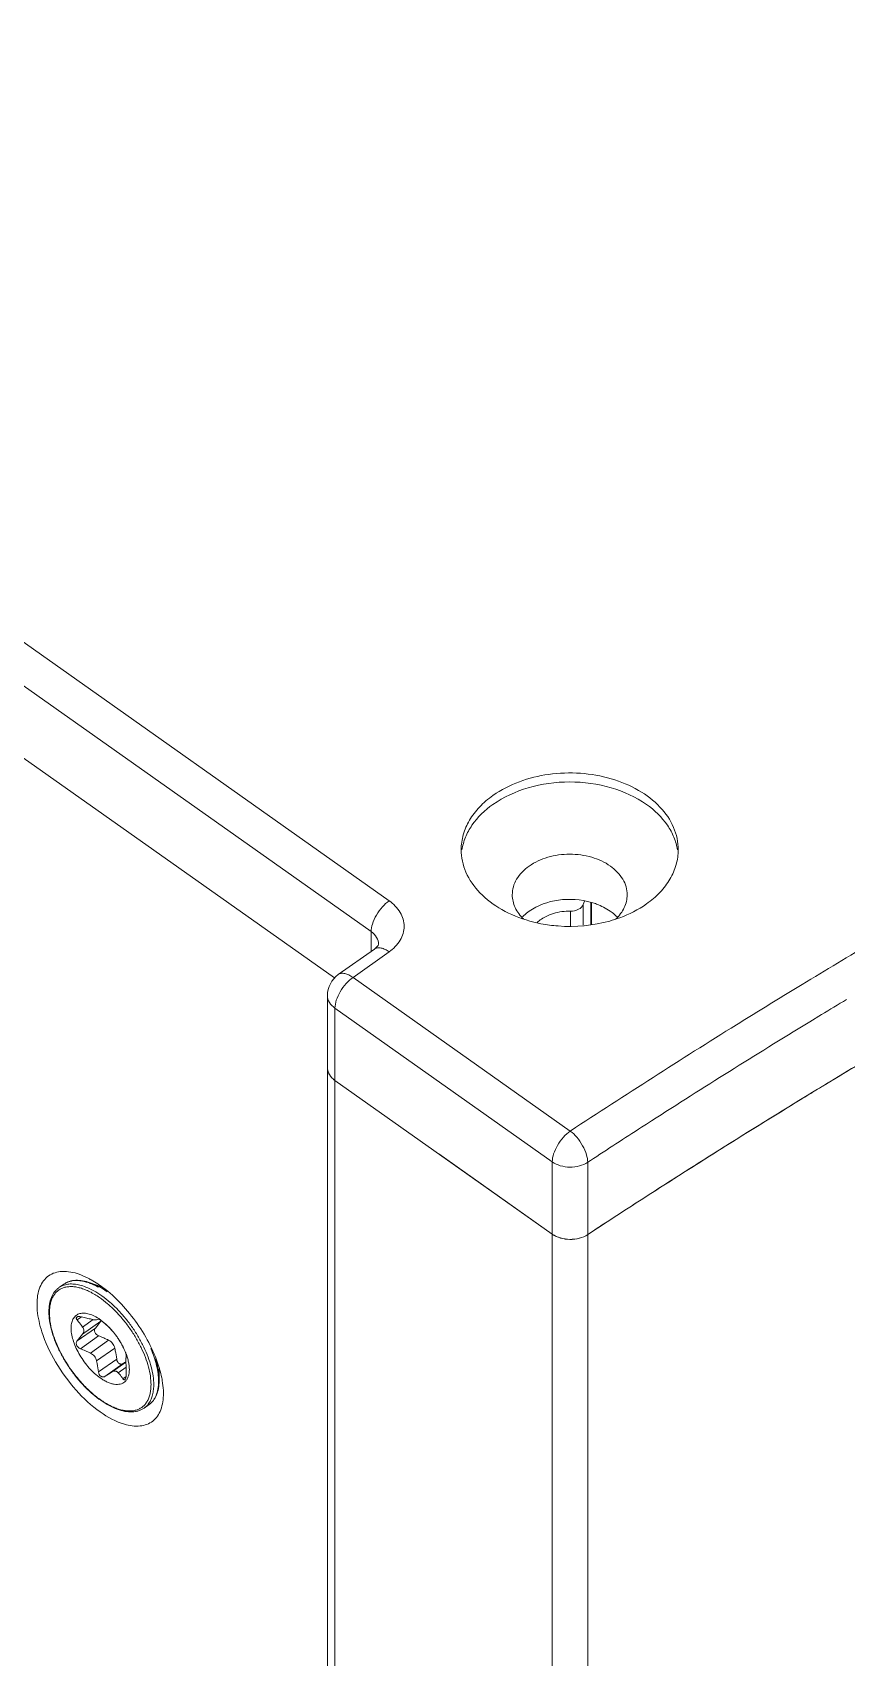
# Model space of a CAD drawing. Header units: millimetres. Extents: x 1177 to 2365, y 93 to 933.
# Drawn here: x 2135.8 to 2170.9, y 675.5 to 745.5 of the extents above; entities that cross this region are included whole.
import ezdxf

# ---------------------------------------------------------------- set-up
doc = ezdxf.new("R2010")
doc.units = ezdxf.units.MM
doc.header["$LTSCALE"] = 0.1
doc.layers.get('0').update_dxf_attribs({"lineweight": 13})

msp = doc.modelspace()

# ---------------------------------------------------------------- linework, layer by layer
for p, q in [((2098.265, 745.462), (2151.156, 708.061)), ((2150.379, 706.733), (2097.488, 744.134)), ((2097.488, 741.022), (2148.801, 704.738)), ((2148.801, 704.738), (2097.488, 741.022)), ((2159.568, 708.044), (2159.516, 707.904)), ((2159.516, 707.904), (2159.516, 707.01)), ((2159.848, 707.04), (2159.848, 707.98)), ((2159.867, 707.041), (2159.867, 707.976)), ((2158.972, 706.962), (2158.972, 707.616)), ((2150.379, 705.881), (2150.379, 706.733)), ((2150.523, 705.983), (2148.966, 704.882)), ((2151.156, 705.861), (2149.601, 704.761)), ((2150.701, 706.183), (2150.701, 706.187)), ((2149.601, 704.761), (2158.96, 698.143)), ((2168.948, 704.461), (2168.443, 704.153)), ((2148.501, 703.983), (2148.502, 463.873)), ((2148.823, 703.433), (2148.824, 463.323)), ((2158.183, 696.815), (2148.823, 703.433)), ((2168.776, 702.546), (2169.275, 702.85)), ((2169.275, 702.85), (2169.777, 703.156)), ((2148.823, 700.322), (2158.183, 693.703)), ((2158.184, 693.703), (2153.296, 697.16)), ((2158.183, 693.704), (2158.183, 696.815)), ((2159.709, 696.795), (2159.824, 696.87)), ((2159.709, 696.795), (2159.825, 696.869)), ((2159.709, 693.684), (2159.709, 696.795)), ((2158.186, 453.593), (2158.184, 693.703)), ((2159.709, 693.684), (2159.92, 693.822)), ((2159.709, 693.684), (2159.922, 693.82)), ((2159.914, 693.816), (2159.711, 693.683)), ((2159.918, 693.812), (2159.711, 693.683)), ((2159.712, 456.684), (2159.711, 693.683)), ((2138.768, 691.435), (2138.278, 691.608)), ((2136.937, 691.398), (2137.146, 691.546)), ((2137.906, 690.134), (2137.72, 690.003)), ((2137.72, 689.103), (2138.505, 689.657)), ((2137.954, 689.701), (2138.405, 690.02)), ((2138.739, 689.953), (2137.954, 689.398)), ((2138.739, 689.953), (2138.505, 689.657)), ((2138.637, 690.043), (2138.553, 690.012)), ((2138.917, 689.856), (2138.744, 689.995)), ((2137.954, 689.398), (2137.72, 689.103)), ((2138.642, 689.322), (2137.858, 688.767)), ((2138.291, 688.577), (2139.076, 689.132)), ((2139.338, 688.796), (2138.553, 688.241)), ((2138.637, 687.766), (2139.422, 688.321)), ((2139.697, 688.126), (2138.912, 687.572)), ((2139.226, 687.765), (2139.821, 688.185)), ((2139.829, 687.971), (2139.488, 687.731)), ((2139.692, 687.47), (2139.826, 687.565)), ((2141.25, 687.405), (2141.25, 687.897)), ((2140.605, 686.211), (2140.814, 686.359))]:
    msp.add_line(p, q)
msp.add_lwpolyline([(2150.701, 706.187), (2150.701, 706.185), (2150.681, 706.14), (2150.56, 706.01), (2150.523, 705.983)])
for centre, radius, start, end in [((2158.856, 713.054), 6.092, 254.33419, 259.0225), ((2158.524, 706.061), 1.453, 128.5733, 132.89453), ((2347.221, 411.505), 342.935, 120.72914, 121.32184), ((2149.601, 703.983), 1.1, 125.26392, 180.00002), ((2346.266, 413.076), 341.097, 121.42133, 121.88054), ((2349.743, 403.773), 346.648, 120.06413, 121.43659), ((2348.994, 408.116), 345.206, 121.06654, 121.27594), ((2344.903, 415.261), 338.521, 121.88001, 123.3175), ((2349.603, 404.004), 346.376, 120.65983, 121.2436), ((2348.417, 405.963), 344.086, 121.24395, 121.44039), ((2137.443, 689.372), 2.362, 68.7676, 69.50024), ((2137.427, 688.2), 2.226, 54.72969, 56.78791), ((2137.364, 688.11), 2.336, 53.77693, 54.73251), ((2138.509, 690.129), 0.29, 322.66885, 328.49543), ((2137.05, 687.715), 2.841, 48.17323, 48.90154), ((2136.626, 687.295), 3.438, 39.6176, 40.76571), ((2136.576, 687.254), 3.502, 37.45492, 39.61448), ((2136.56, 687.242), 3.523, 36.72752, 37.45589), ((2136.542, 687.228), 3.545, 33.7779, 36.7266), ((2136.559, 687.239), 3.525, 32.4194, 33.77958), ((2136.616, 687.275), 3.458, 30.01626, 32.42506), ((2136.673, 687.309), 3.391, 28.78759, 30.01566), ((2136.763, 687.357), 3.29, 26.94291, 28.79418), ((2136.838, 687.395), 3.205, 26.19395, 26.94096), ((2136.916, 687.434), 3.118, 24.7155, 26.19873), ((2174.846, 631.335), 66.789, 121.62892, 121.75371), ((2137.057, 687.498), 2.963, 22.33544, 24.7326), ((2137.24, 687.572), 2.766, 20.21579, 22.34684), ((2137.329, 687.605), 2.671, 19.90223, 20.20955), ((2166.526, 642.975), 52.453, 121.36299, 121.76583), ((2136.305, 686.451), 5.169, 16.17663, 17.7473), ((2139.044, 687.405), 2.206, 359.4516, 0.00093), ((2138.804, 687.216), 2.213, 359.18782, 0.00203), ((2139.003, 687.364), 2.223, 359.4516, 0.00093)]:
    msp.add_arc(centre, radius, start, end)
for points, knots in [([(2163.61, 710.261), (2163.61, 710.424), (2163.575, 710.753), (2163.366, 711.405), (2162.838, 712.168), (2161.894, 712.88), (2160.714, 713.369), (2159.389, 713.598), (2157.625, 713.54), (2156.326, 713.091), (2155.629, 712.599)], [0, 0, 0, 0, 0.049921, 0.100886, 0.208885, 0.328501, 0.459328, 0.597675, 0.738038, 1, 1, 1, 1]), ([(2155.629, 712.599), (2155.42, 712.451), (2155.041, 712.128), (2154.598, 711.553), (2154.323, 710.922), (2154.26, 710.478), (2154.26, 710.261)], [0, 0, 0, 0, 0.273041, 0.528146, 0.768253, 1, 1, 1, 1]), ([(2155.629, 712.21), (2156.086, 712.533), (2157.167, 713.022), (2158.935, 713.259), (2160.703, 713.022), (2161.784, 712.533), (2162.241, 712.21)], [0, 0, 0, 0, 0.240748, 0.500001, 0.759253, 1, 1, 1, 1]), ([(2154.291, 710.251), (2154.321, 710.437), (2154.429, 710.81), (2154.82, 711.523), (2155.282, 711.964), (2155.629, 712.21)], [0, 0, 0, 0, 0.232449, 0.474673, 1, 1, 1, 1]), ([(2162.241, 712.21), (2162.588, 711.964), (2163.049, 711.523), (2163.441, 710.81), (2163.549, 710.437), (2163.579, 710.251)], [0, 0, 0, 0, 0.525326, 0.76755, 1, 1, 1, 1]), ([(2154.26, 710.261), (2154.26, 710.097), (2154.296, 709.763), (2154.51, 709.103), (2155.052, 708.332), (2156.016, 707.617), (2156.794, 707.305), (2157.211, 707.189)], [0, 0, 0, 0, 0.108448, 0.219221, 0.45424, 0.714893, 1, 1, 1, 1]), ([(2160.685, 709.554), (2160.443, 709.725), (2159.871, 709.984), (2158.935, 710.109), (2157.999, 709.984), (2157.426, 709.725), (2157.185, 709.554)], [0, 0, 0, 0, 0.240757, 0.499999, 0.759242, 1, 1, 1, 1]), ([(2162.241, 707.924), (2162.449, 708.071), (2162.829, 708.394), (2163.271, 708.969), (2163.547, 709.6), (2163.61, 710.044), (2163.61, 710.261)], [0, 0, 0, 0, 0.273041, 0.528146, 0.768253, 1, 1, 1, 1]), ([(2157.185, 709.554), (2156.972, 709.404), (2156.693, 709.124), (2156.493, 708.667), (2156.46, 708.432), (2156.46, 708.317)], [0, 0, 0, 0, 0.526764, 0.767593, 1, 1, 1, 1]), ([(2161.41, 708.317), (2161.41, 708.432), (2161.376, 708.667), (2161.177, 709.124), (2160.898, 709.404), (2160.685, 709.554)], [0, 0, 0, 0, 0.232407, 0.473237, 1, 1, 1, 1]), ([(2150.379, 706.733), (2150.379, 706.843), (2150.429, 707.094), (2150.598, 707.458), (2150.846, 707.798), (2151.052, 707.987), (2151.156, 708.061)], [0, 0, 0, 0, 0.208078, 0.475359, 0.757001, 1, 1, 1, 1]), ([(2151.156, 705.861), (2151.346, 705.994), (2151.593, 706.244), (2151.771, 706.65), (2151.817, 706.961), (2151.771, 707.272), (2151.593, 707.679), (2151.346, 707.929), (2151.156, 708.061)], [0, 0, 0, 0, 0.26327, 0.383809, 0.499986, 0.616159, 0.736689, 1, 1, 1, 1]), ([(2156.46, 708.317), (2156.46, 708.13), (2156.553, 707.736), (2156.796, 707.419), (2156.943, 707.278)], [0, 0, 0, 0, 0.478979, 1, 1, 1, 1]), ([(2157.185, 707.61), (2157.553, 707.87), (2158.465, 708.187), (2159.417, 708.124), (2159.875, 707.991)], [0, 0, 0, 0, 0.485862, 1, 1, 1, 1]), ([(2159.516, 707.904), (2159.481, 707.814), (2159.307, 707.655), (2159.089, 707.615), (2158.972, 707.616)], [0, 0, 0, 0, 0.453577, 1, 1, 1, 1]), ([(2159.875, 707.991), (2159.949, 707.969), (2160.23, 707.876), (2160.498, 707.74), (2160.678, 707.614)], [0, 0, 0, 0, 0.259967, 1, 1, 1, 1]), ([(2160.66, 707.189), (2160.806, 707.23), (2161.361, 707.408), (2161.889, 707.675), (2162.241, 707.924)], [0, 0, 0, 0, 0.260323, 1, 1, 1, 1]), ([(2160.926, 707.277), (2161.073, 707.418), (2161.316, 707.736), (2161.41, 708.13), (2161.41, 708.317)], [0, 0, 0, 0, 0.52105, 1, 1, 1, 1]), ([(2156.895, 707.363), (2156.916, 707.385), (2157.007, 707.474), (2157.106, 707.554), (2157.185, 707.61)], [0, 0, 0, 0, 0.244603, 1, 1, 1, 1]), ([(2158.233, 707.513), (2158.175, 707.496), (2157.957, 707.419), (2157.751, 707.304), (2157.618, 707.198)], [0, 0, 0, 0, 0.262032, 1, 1, 1, 1]), ([(2157.696, 707.074), (2157.94, 707.026), (2158.926, 706.895), (2159.943, 706.988), (2160.66, 707.189)], [0, 0, 0, 0, 0.250853, 1, 1, 1, 1]), ([(2160.678, 707.614), (2160.705, 707.595), (2160.809, 707.519), (2160.906, 707.433), (2160.973, 707.365)], [0, 0, 0, 0, 0.256201, 1, 1, 1, 1]), ([(2150.701, 706.187), (2150.701, 706.289), (2150.632, 706.509), (2150.473, 706.668), (2150.379, 706.733)], [0, 0, 0, 0, 0.471257, 1, 1, 1, 1]), ([(2151.156, 705.861), (2151.102, 705.9), (2150.993, 705.966), (2150.823, 706.03), (2150.659, 706.044), (2150.561, 706.009), (2150.523, 705.983)], [0, 0, 0, 0, 0.29189, 0.560855, 0.79545, 1, 1, 1, 1]), ([(2149.601, 704.761), (2149.543, 704.802), (2149.429, 704.871), (2149.255, 704.933), (2149.095, 704.943), (2149.002, 704.907), (2148.966, 704.882)], [0, 0, 0, 0, 0.311773, 0.580005, 0.804317, 1, 1, 1, 1]), ([(2149.601, 704.761), (2149.491, 704.684), (2149.287, 704.493), (2149.043, 704.157), (2148.875, 703.799), (2148.823, 703.548), (2148.823, 703.433)], [0, 0, 0, 0, 0.253665, 0.524651, 0.782341, 1, 1, 1, 1]), ([(2148.501, 703.983), (2148.501, 703.88), (2148.567, 703.659), (2148.728, 703.5), (2148.823, 703.433)], [0, 0, 0, 0, 0.471078, 1, 1, 1, 1]), ([(2159.824, 696.87), (2160.558, 697.353), (2163.519, 699.28), (2166.512, 701.159), (2168.776, 702.546)], [0, 0, 0, 0, 0.248575, 1, 1, 1, 1]), ([(2148.501, 700.872), (2148.501, 700.769), (2148.567, 700.548), (2148.729, 700.389), (2148.823, 700.322)], [0, 0, 0, 0, 0.471031, 1, 1, 1, 1]), ([(2148.584, 700.576), (2148.571, 700.599), (2148.524, 700.691), (2148.501, 700.796), (2148.501, 700.872)], [0, 0, 0, 0, 0.258968, 1, 1, 1, 1]), ([(2168.938, 699.531), (2168.174, 699.064), (2165.144, 697.195), (2162.143, 695.279), (2159.914, 693.816)], [0, 0, 0, 0, 0.251247, 1, 1, 1, 1]), ([(2159.92, 693.822), (2160.66, 694.308), (2163.646, 696.25), (2166.663, 698.143), (2168.947, 699.539)], [0, 0, 0, 0, 0.24858, 1, 1, 1, 1]), ([(2158.96, 698.143), (2158.851, 698.065), (2158.646, 697.875), (2158.402, 697.539), (2158.235, 697.18), (2158.183, 696.93), (2158.183, 696.815)], [0, 0, 0, 0, 0.253666, 0.524653, 0.782343, 1, 1, 1, 1]), ([(2159.709, 696.795), (2159.709, 696.905), (2159.661, 697.157), (2159.499, 697.525), (2159.26, 697.87), (2159.062, 698.066), (2158.96, 698.143)], [0, 0, 0, 0, 0.208811, 0.477104, 0.758704, 1, 1, 1, 1]), ([(2158.183, 696.815), (2158.287, 696.741), (2158.535, 696.628), (2158.941, 696.569), (2159.349, 696.617), (2159.601, 696.724), (2159.709, 696.795)], [0, 0, 0, 0, 0.239966, 0.498377, 0.757686, 1, 1, 1, 1]), ([(2158.183, 693.703), (2158.288, 693.629), (2158.535, 693.516), (2158.941, 693.458), (2159.349, 693.506), (2159.601, 693.613), (2159.709, 693.684)], [0, 0, 0, 0, 0.239996, 0.498388, 0.757669, 1, 1, 1, 1]), ([(2159.711, 693.683), (2159.489, 693.537), (2158.944, 693.406), (2158.4, 693.551), (2158.184, 693.703)], [0, 0, 0, 0, 0.501703, 1, 1, 1, 1]), ([(2137.805, 691.971), (2137.571, 692.054), (2137.118, 692.155), (2136.448, 691.965), (2136.046, 691.397), (2135.99, 690.936), (2135.99, 690.688)], [0, 0, 0, 0, 0.274832, 0.499949, 0.72532, 1, 1, 1, 1]), ([(2137.146, 691.546), (2137.182, 691.571), (2137.258, 691.616), (2137.426, 691.685), (2137.663, 691.725), (2137.968, 691.701), (2138.174, 691.645), (2138.278, 691.608)], [0, 0, 0, 0, 0.11172, 0.224764, 0.460277, 0.716637, 1, 1, 1, 1]), ([(2138.27, 691.585), (2138.164, 691.625), (2138.004, 691.672), (2137.792, 691.701), (2137.644, 691.705), (2137.505, 691.692), (2137.374, 691.661), (2137.254, 691.613), (2137.181, 691.57), (2137.146, 691.546)], [0, 0, 0, 0, 0.290876, 0.424091, 0.549759, 0.66878, 0.782404, 0.892197, 1, 1, 1, 1]), ([(2138.319, 691.735), (2138.275, 691.759), (2138.109, 691.849), (2137.936, 691.925), (2137.805, 691.971)], [0, 0, 0, 0, 0.261831, 1, 1, 1, 1]), ([(2138.278, 691.608), (2138.402, 691.564), (2138.654, 691.45), (2138.889, 691.303), (2139.008, 691.22)], [0, 0, 0, 0, 0.47494, 1, 1, 1, 1]), ([(2138.64, 691.413), (2138.612, 691.428), (2138.501, 691.488), (2138.385, 691.54), (2138.298, 691.574)], [0, 0, 0, 0, 0.259433, 1, 1, 1, 1]), ([(2138.713, 691.485), (2138.68, 691.509), (2138.552, 691.597), (2138.419, 691.679), (2138.319, 691.735)], [0, 0, 0, 0, 0.257153, 1, 1, 1, 1]), ([(2136.501, 690.351), (2136.501, 690.462), (2136.516, 690.675), (2136.596, 690.97), (2136.713, 691.181), (2136.833, 691.316), (2136.901, 691.372), (2136.937, 691.398)], [0, 0, 0, 0, 0.283363, 0.539723, 0.775236, 0.88828, 1, 1, 1, 1]), ([(2136.525, 690.31), (2136.525, 690.378), (2136.531, 690.511), (2136.561, 690.7), (2136.612, 690.872), (2136.683, 691.024), (2136.774, 691.155), (2136.884, 691.263), (2137.012, 691.347), (2137.156, 691.406), (2137.315, 691.439), (2137.487, 691.446), (2137.669, 691.428), (2137.861, 691.384), (2138.061, 691.316), (2138.344, 691.189), (2138.549, 691.064), (2138.684, 690.971)], [0, 0, 0, 0, 0.068691, 0.13262, 0.192075, 0.247668, 0.300282, 0.351078, 0.401416, 0.45271, 0.506263, 0.563146, 0.624139, 0.689741, 0.760191, 0.835521, 1, 1, 1, 1]), ([(2136.937, 691.398), (2136.971, 691.422), (2137.043, 691.465), (2137.122, 691.496), (2137.162, 691.509)], [0, 0, 0, 0, 0.49553, 1, 1, 1, 1]), ([(2137.162, 691.509), (2137.228, 691.53), (2137.372, 691.558), (2137.601, 691.555), (2137.846, 691.511), (2138.011, 691.457), (2138.095, 691.424)], [0, 0, 0, 0, 0.218999, 0.456051, 0.715639, 1, 1, 1, 1]), ([(2138.095, 691.424), (2138.212, 691.378), (2138.451, 691.263), (2138.674, 691.119), (2138.787, 691.039)], [0, 0, 0, 0, 0.477167, 1, 1, 1, 1]), ([(2138.684, 690.971), (2138.804, 690.888), (2139.04, 690.703), (2139.259, 690.498), (2139.367, 690.388)], [0, 0, 0, 0, 0.485818, 1, 1, 1, 1]), ([(2141.228, 688.026), (2141.007, 688.717), (2140.308, 690.006), (2139.298, 691.072), (2138.713, 691.485)], [0, 0, 0, 0, 0.502925, 1, 1, 1, 1]), ([(2138.787, 691.039), (2138.908, 690.953), (2139.147, 690.762), (2139.368, 690.55), (2139.477, 690.437)], [0, 0, 0, 0, 0.486555, 1, 1, 1, 1]), ([(2135.99, 690.688), (2135.99, 690.596), (2136.011, 690.193), (2136.103, 689.796), (2136.198, 689.5)], [0, 0, 0, 0, 0.227812, 1, 1, 1, 1]), ([(2140.605, 686.211), (2140.568, 686.185), (2140.491, 686.139), (2140.364, 686.088), (2140.227, 686.055), (2140.03, 686.035), (2139.764, 686.058), (2139.432, 686.153), (2139.088, 686.312), (2138.737, 686.53), (2138.388, 686.803), (2138.047, 687.123), (2137.723, 687.483), (2137.424, 687.875), (2137.157, 688.289), (2136.929, 688.715), (2136.744, 689.143), (2136.607, 689.562), (2136.522, 689.964), (2136.501, 690.226), (2136.501, 690.351)], [0, 0, 0, 0, 0.020397, 0.041045, 0.062241, 0.084226, 0.131243, 0.183331, 0.240923, 0.303859, 0.371524, 0.44298, 0.517062, 0.592464, 0.667813, 0.74174, 0.812946, 0.880281, 0.942827, 1, 1, 1, 1]), ([(2140.9, 687.216), (2140.9, 687.147), (2140.894, 687.014), (2140.863, 686.823), (2140.812, 686.65), (2140.739, 686.497), (2140.647, 686.366), (2140.535, 686.258), (2140.405, 686.175), (2140.259, 686.117), (2140.098, 686.086), (2139.924, 686.081), (2139.739, 686.102), (2139.544, 686.148), (2139.342, 686.219), (2139.134, 686.315), (2138.922, 686.434), (2138.63, 686.627), (2138.27, 686.92), (2137.864, 687.332), (2137.489, 687.798), (2137.16, 688.301), (2136.889, 688.82), (2136.686, 689.337), (2136.558, 689.833), (2136.525, 690.157), (2136.525, 690.31)], [0, 0, 0, 0, 0.027667, 0.0534, 0.077319, 0.099676, 0.120837, 0.141282, 0.16157, 0.182278, 0.203938, 0.226978, 0.25171, 0.278327, 0.306919, 0.33749, 0.369975, 0.404252, 0.477438, 0.555347, 0.635866, 0.716701, 0.795531, 0.87018, 0.938782, 1, 1, 1, 1]), ([(2138.647, 690.062), (2138.57, 690.112), (2138.42, 690.197), (2138.224, 690.269), (2138.076, 690.296), (2137.974, 690.301), (2137.879, 690.292), (2137.791, 690.269), (2137.712, 690.23), (2137.643, 690.178), (2137.584, 690.112), (2137.518, 690.005), (2137.477, 689.875), (2137.459, 689.733), (2137.456, 689.569), (2137.484, 689.344), (2137.56, 689.063), (2137.679, 688.771), (2137.834, 688.478), (2138.021, 688.196), (2138.234, 687.934), (2138.463, 687.702), (2138.629, 687.568), (2138.713, 687.509)], [0, 0, 0, 0, 0.064971, 0.122253, 0.148036, 0.172034, 0.194484, 0.215738, 0.236256, 0.256576, 0.27726, 0.298829, 0.346105, 0.372451, 0.400735, 0.463065, 0.53255, 0.607826, 0.687053, 0.768102, 0.848727, 0.926705, 1, 1, 1, 1]), ([(2139.367, 690.388), (2139.479, 690.274), (2139.695, 690.033), (2139.99, 689.647), (2140.253, 689.239), (2140.479, 688.82), (2140.661, 688.399), (2140.796, 687.987), (2140.879, 687.594), (2140.9, 687.338), (2140.9, 687.216)], [0, 0, 0, 0, 0.133301, 0.269057, 0.404732, 0.537791, 0.665818, 0.786638, 0.898451, 1, 1, 1, 1]), ([(2139.477, 690.437), (2139.59, 690.32), (2139.807, 690.074), (2140.104, 689.681), (2140.369, 689.266), (2140.595, 688.84), (2140.778, 688.414), (2140.912, 687.997), (2140.996, 687.599), (2141.017, 687.34), (2141.017, 687.216)], [0, 0, 0, 0, 0.13373, 0.269667, 0.405332, 0.538258, 0.666097, 0.786739, 0.898442, 1, 1, 1, 1]), ([(2136.198, 689.5), (2136.343, 689.046), (2136.76, 688.154), (2137.615, 686.977), (2138.614, 686.047), (2139.381, 685.621), (2139.754, 685.511)], [0, 0, 0, 0, 0.259454, 0.532292, 0.787691, 1, 1, 1, 1]), ([(2137.707, 690.131), (2137.702, 690.128), (2137.694, 690.121), (2137.686, 690.108), (2137.682, 690.092), (2137.682, 690.075), (2137.686, 690.058), (2137.697, 690.032), (2137.71, 690.014), (2137.72, 690.003)], [0, 0, 0, 0, 0.110855, 0.215586, 0.320689, 0.432235, 0.554543, 0.689895, 1, 1, 1, 1]), ([(2137.858, 690.144), (2137.842, 690.147), (2137.813, 690.151), (2137.772, 690.152), (2137.736, 690.146), (2137.715, 690.137), (2137.707, 690.131)], [0, 0, 0, 0, 0.299606, 0.570155, 0.803995, 1, 1, 1, 1]), ([(2137.72, 690.003), (2137.741, 689.979), (2137.823, 689.882), (2137.9, 689.78), (2137.954, 689.701)], [0, 0, 0, 0, 0.247438, 1, 1, 1, 1]), ([(2138.291, 690.046), (2138.22, 690.065), (2138.076, 690.1), (2137.931, 690.13), (2137.858, 690.144)], [0, 0, 0, 0, 0.496183, 1, 1, 1, 1]), ([(2137.954, 689.701), (2137.97, 689.677), (2137.997, 689.628), (2138.012, 689.547), (2137.997, 689.467), (2137.971, 689.42), (2137.954, 689.398)], [0, 0, 0, 0, 0.264079, 0.510377, 0.751355, 1, 1, 1, 1]), ([(2138.553, 690.012), (2138.548, 690.01), (2138.537, 690.007), (2138.516, 690.006), (2138.49, 690.007), (2138.445, 690.012), (2138.378, 690.024), (2138.322, 690.038), (2138.291, 690.046)], [0, 0, 0, 0, 0.057755, 0.134498, 0.232002, 0.350625, 0.645397, 1, 1, 1, 1]), ([(2138.505, 689.657), (2138.495, 689.646), (2138.479, 689.619), (2138.466, 689.572), (2138.467, 689.522), (2138.481, 689.472), (2138.508, 689.424), (2138.558, 689.367), (2138.607, 689.336), (2138.642, 689.322)], [0, 0, 0, 0, 0.110057, 0.22212, 0.339197, 0.463156, 0.59368, 0.728683, 1, 1, 1, 1]), ([(2138.741, 689.988), (2138.729, 689.997), (2138.706, 690.012), (2138.679, 690.028), (2138.661, 690.037), (2138.651, 690.041), (2138.644, 690.043), (2138.639, 690.043), (2138.637, 690.043)], [0, 0, 0, 0, 0.385223, 0.686099, 0.800606, 0.890472, 0.956182, 1, 1, 1, 1]), ([(2138.912, 689.848), (2138.885, 689.873), (2138.829, 689.922), (2138.771, 689.967), (2138.741, 689.988)], [0, 0, 0, 0, 0.504225, 1, 1, 1, 1]), ([(2139.226, 689.536), (2139.202, 689.563), (2139.101, 689.671), (2138.994, 689.774), (2138.912, 689.848)], [0, 0, 0, 0, 0.25181, 1, 1, 1, 1]), ([(2139.23, 689.54), (2139.207, 689.566), (2139.117, 689.668), (2139.02, 689.764), (2138.944, 689.832)], [0, 0, 0, 0, 0.254991, 1, 1, 1, 1]), ([(2137.72, 689.103), (2137.711, 689.091), (2137.694, 689.064), (2137.681, 689.017), (2137.682, 688.967), (2137.696, 688.917), (2137.723, 688.869), (2137.773, 688.812), (2137.822, 688.781), (2137.858, 688.767)], [0, 0, 0, 0, 0.110068, 0.222131, 0.339198, 0.463146, 0.593666, 0.728661, 1, 1, 1, 1]), ([(2137.858, 688.767), (2137.931, 688.738), (2138.077, 688.678), (2138.221, 688.612), (2138.291, 688.577)], [0, 0, 0, 0, 0.501559, 1, 1, 1, 1]), ([(2138.642, 689.322), (2138.716, 689.293), (2138.862, 689.233), (2139.005, 689.167), (2139.076, 689.132)], [0, 0, 0, 0, 0.501557, 1, 1, 1, 1]), ([(2139.338, 688.796), (2139.33, 688.832), (2139.306, 688.903), (2139.249, 688.998), (2139.171, 689.077), (2139.108, 689.116), (2139.076, 689.132)], [0, 0, 0, 0, 0.251581, 0.503216, 0.753149, 1, 1, 1, 1]), ([(2139.338, 688.796), (2139.347, 688.757), (2139.38, 688.599), (2139.405, 688.44), (2139.422, 688.321)], [0, 0, 0, 0, 0.249654, 1, 1, 1, 1]), ([(2139.692, 688.847), (2139.677, 688.877), (2139.613, 688.997), (2139.545, 689.114), (2139.488, 689.199)], [0, 0, 0, 0, 0.247844, 1, 1, 1, 1]), ([(2139.829, 688.512), (2139.829, 688.518), (2139.825, 688.535), (2139.816, 688.565), (2139.802, 688.604), (2139.784, 688.65), (2139.763, 688.7), (2139.732, 688.766), (2139.708, 688.815), (2139.692, 688.847)], [0, 0, 0, 0, 0.05513, 0.14163, 0.257024, 0.395661, 0.548948, 0.706818, 1, 1, 1, 1]), ([(2141.226, 687.364), (2141.226, 687.472), (2141.21, 687.698), (2141.145, 688.044), (2141.04, 688.408), (2140.947, 688.651), (2140.894, 688.774)], [0, 0, 0, 0, 0.222264, 0.464427, 0.724574, 1, 1, 1, 1]), ([(2138.291, 688.577), (2138.324, 688.561), (2138.386, 688.522), (2138.464, 688.443), (2138.522, 688.348), (2138.545, 688.277), (2138.553, 688.241)], [0, 0, 0, 0, 0.246851, 0.496784, 0.748419, 1, 1, 1, 1]), ([(2138.553, 688.241), (2138.562, 688.202), (2138.595, 688.044), (2138.621, 687.885), (2138.637, 687.766)], [0, 0, 0, 0, 0.249653, 1, 1, 1, 1]), ([(2138.713, 687.509), (2138.764, 687.473), (2138.866, 687.407), (2139.021, 687.326), (2139.172, 687.268), (2139.315, 687.233), (2139.45, 687.223), (2139.574, 687.238), (2139.685, 687.278), (2139.78, 687.343), (2139.857, 687.432), (2139.914, 687.541), (2139.951, 687.67), (2139.969, 687.816), (2139.966, 687.976), (2139.944, 688.148), (2139.902, 688.33), (2139.863, 688.452), (2139.84, 688.514)], [0, 0, 0, 0, 0.078767, 0.152119, 0.219599, 0.281185, 0.337226, 0.388594, 0.436757, 0.483697, 0.531628, 0.582577, 0.638071, 0.699044, 0.765901, 0.838622, 0.916853, 1, 1, 1, 1]), ([(2139.422, 688.321), (2139.427, 688.283), (2139.445, 688.228), (2139.486, 688.167), (2139.524, 688.132), (2139.567, 688.109), (2139.612, 688.1), (2139.657, 688.106), (2139.684, 688.119), (2139.697, 688.126)], [0, 0, 0, 0, 0.283045, 0.419024, 0.547303, 0.666884, 0.779448, 0.888986, 1, 1, 1, 1]), ([(2139.825, 688.076), (2139.823, 688.109), (2139.821, 688.172), (2139.82, 688.258), (2139.82, 688.318), (2139.822, 688.356), (2139.824, 688.372), (2139.825, 688.378)], [0, 0, 0, 0, 0.333984, 0.623167, 0.848236, 0.933364, 1, 1, 1, 1]), ([(2139.825, 688.378), (2139.829, 688.401), (2139.833, 688.446), (2139.831, 688.491), (2139.829, 688.512)], [0, 0, 0, 0, 0.528672, 1, 1, 1, 1]), ([(2139.829, 687.611), (2139.831, 687.689), (2139.833, 687.844), (2139.829, 687.999), (2139.825, 688.076)], [0, 0, 0, 0, 0.502301, 1, 1, 1, 1]), ([(2141.097, 688.326), (2141.145, 688.169), (2141.22, 687.865), (2141.25, 687.553), (2141.25, 687.405)], [0, 0, 0, 0, 0.527328, 1, 1, 1, 1]), ([(2138.637, 687.766), (2138.643, 687.728), (2138.665, 687.657), (2138.712, 687.598), (2138.741, 687.578)], [0, 0, 0, 0, 0.518725, 1, 1, 1, 1]), ([(2138.741, 687.578), (2138.754, 687.569), (2138.782, 687.554), (2138.828, 687.546), (2138.872, 687.551), (2138.9, 687.564), (2138.912, 687.572)], [0, 0, 0, 0, 0.264096, 0.512756, 0.754722, 1, 1, 1, 1]), ([(2139.226, 687.765), (2139.248, 687.778), (2139.283, 687.794), (2139.332, 687.802), (2139.367, 687.801), (2139.401, 687.793), (2139.444, 687.773), (2139.472, 687.749), (2139.488, 687.731)], [0, 0, 0, 0, 0.264541, 0.388072, 0.507557, 0.625723, 0.745648, 1, 1, 1, 1]), ([(2139.488, 687.731), (2139.507, 687.71), (2139.579, 687.627), (2139.645, 687.538), (2139.692, 687.47)], [0, 0, 0, 0, 0.254205, 1, 1, 1, 1]), ([(2139.692, 687.47), (2139.698, 687.462), (2139.71, 687.447), (2139.732, 687.43), (2139.756, 687.426), (2139.77, 687.431), (2139.776, 687.436)], [0, 0, 0, 0, 0.312381, 0.568964, 0.78457, 1, 1, 1, 1]), ([(2139.776, 687.436), (2139.785, 687.442), (2139.797, 687.457), (2139.808, 687.48), (2139.818, 687.51), (2139.826, 687.554), (2139.829, 687.592), (2139.829, 687.611)], [0, 0, 0, 0, 0.176362, 0.285047, 0.407169, 0.686463, 1, 1, 1, 1]), ([(2141.25, 687.384), (2141.249, 687.275), (2141.232, 687.067), (2141.151, 686.778), (2141.035, 686.572), (2140.916, 686.439), (2140.849, 686.384), (2140.814, 686.359)], [0, 0, 0, 0, 0.282662, 0.538821, 0.774638, 0.88796, 1, 1, 1, 1]), ([(2141.385, 687.394), (2141.378, 687.434), (2141.346, 687.602), (2141.305, 687.767), (2141.269, 687.891)], [0, 0, 0, 0, 0.24213, 1, 1, 1, 1]), ([(2141.435, 686.838), (2141.435, 686.882), (2141.43, 687.068), (2141.408, 687.254), (2141.385, 687.394)], [0, 0, 0, 0, 0.237562, 1, 1, 1, 1]), ([(2139.754, 685.511), (2139.975, 685.447), (2140.404, 685.378), (2141.02, 685.602), (2141.382, 686.157), (2141.435, 686.599), (2141.435, 686.838)], [0, 0, 0, 0, 0.267866, 0.492101, 0.721544, 1, 1, 1, 1]), ([(2141.017, 687.185), (2141.016, 687.105), (2141.005, 686.951), (2140.96, 686.733), (2140.887, 686.541), (2140.818, 686.429), (2140.779, 686.379)], [0, 0, 0, 0, 0.281124, 0.539691, 0.777896, 1, 1, 1, 1]), ([(2140.814, 686.359), (2140.847, 686.382), (2140.909, 686.434), (2140.992, 686.526), (2141.062, 686.632), (2141.142, 686.796), (2141.209, 687.034), (2141.225, 687.236), (2141.226, 687.343)], [0, 0, 0, 0, 0.108913, 0.21967, 0.333984, 0.453325, 0.711256, 1, 1, 1, 1]), ([(2140.779, 686.379), (2140.754, 686.346), (2140.7, 686.286), (2140.638, 686.234), (2140.605, 686.211)], [0, 0, 0, 0, 0.504181, 1, 1, 1, 1])]:
    msp.add_open_spline(points, degree=3, knots=knots)
for points in [[(2158.972, 707.616), (2158.724, 707.62), (2158.471, 707.586), (2158.233, 707.513)], [(2148.665, 700.464), (2148.635, 700.499), (2148.607, 700.536), (2148.584, 700.576)], [(2148.823, 700.322), (2148.765, 700.363), (2148.711, 700.411), (2148.665, 700.464)]]:
    msp.add_open_spline(points, degree=3)

doc.saveas('drawing.dxf')
